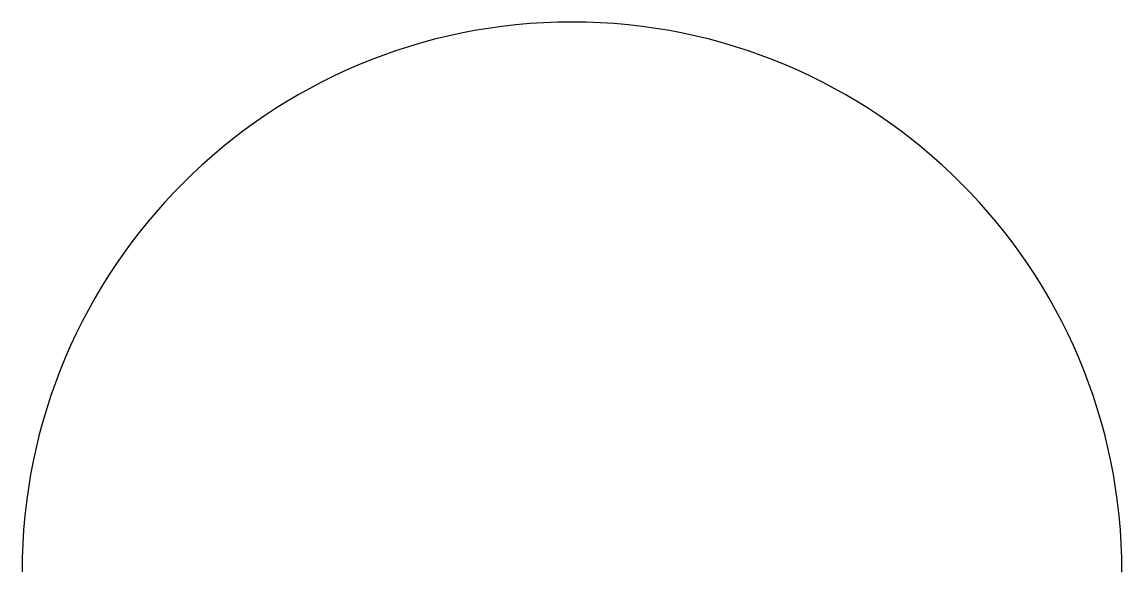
# Model space of a CAD drawing. Header units: millimetres. Extents: x -10 to 10, y 0 to 10.
import ezdxf

# ---------------------------------------------------------------- set-up
doc = ezdxf.new("R2010")
doc.units = ezdxf.units.MM
doc.layers.get('0').update_dxf_attribs({"linetype": 'CONTINUOUS'})

msp = doc.modelspace()

# ---------------------------------------------------------------- linework, layer by layer
msp.add_arc((0, 0), 10, 0, 180)

doc.saveas('drawing.dxf')
